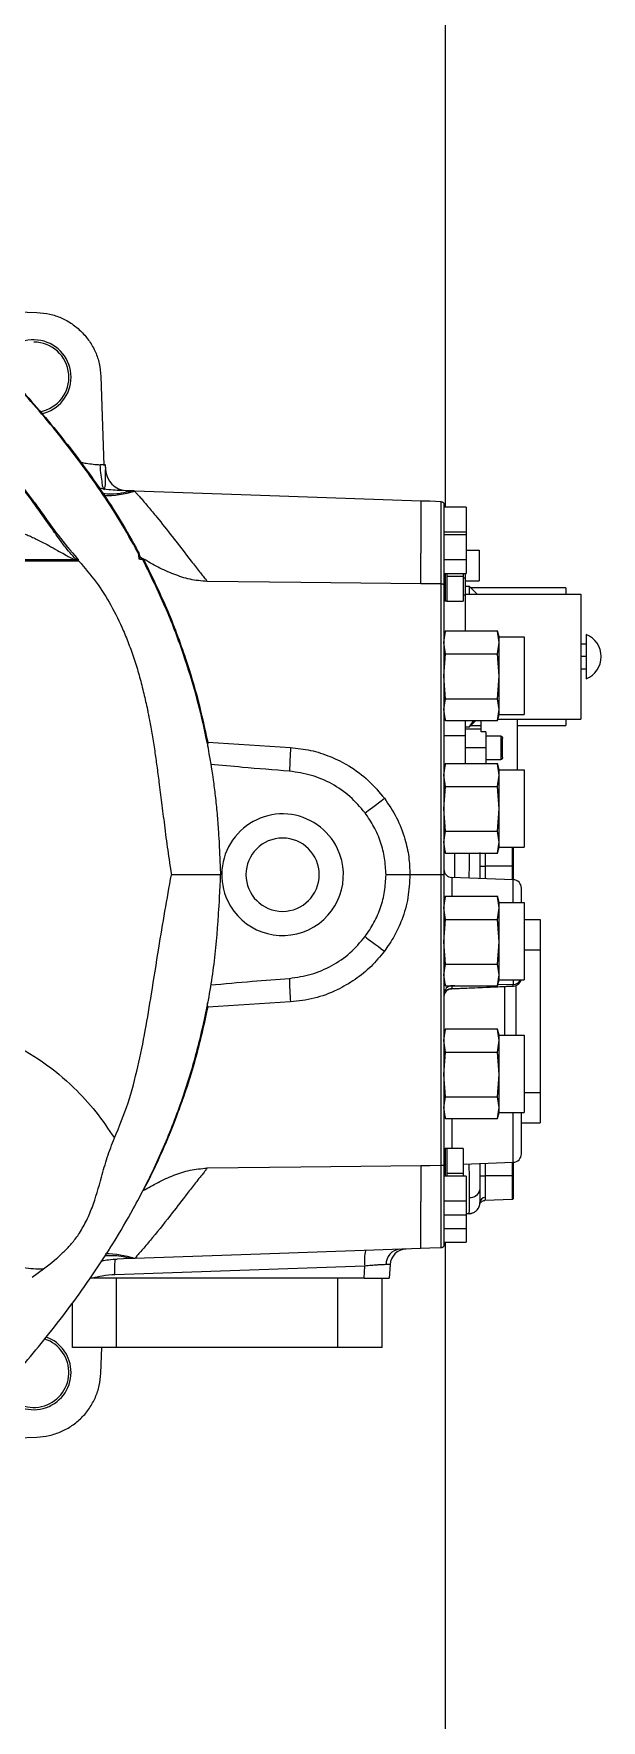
# Model space of a CAD drawing. Header units: millimetres. Extents: x -356 to 237, y 0 to 365.
# Drawn here: x 168.18 to 172.22, y 243.55 to 255.56 of the extents above; entities that cross this region are included whole.
import ezdxf

# ---------------------------------------------------------------- set-up
doc = ezdxf.new("R2010")
doc.units = ezdxf.units.MM

msp = doc.modelspace()

# ---------------------------------------------------------------- linework, layer by layer
at = {"color": 7, "linetype": 'Continuous', "lineweight": 25}
for p, q in [((171.111, 267.567), (171.111, 252.185)), ((167.63, 253.591), (168.205, 253.571)), ((168.692, 252.466), (168.69, 252.49)), ((170.938, 252.228), (170.938, 251.953)), ((171.084, 251.638), (171.084, 252.223)), ((171.103, 252.203), (171.103, 251.632)), ((171.261, 252.185), (171.103, 252.185)), ((171.261, 252.185), (171.261, 252.008)), ((171.103, 252.008), (171.261, 252.008)), ((171.261, 251.988), (171.103, 251.988)), ((171.261, 252.008), (171.261, 251.988)), ((171.261, 251.988), (171.261, 251.811)), ((170.938, 251.953), (170.938, 251.856)), ((171.261, 251.878), (171.355, 251.878)), ((171.355, 251.878), (171.355, 251.661)), ((167.965, 251.811), (168.472, 251.811)), ((168.503, 251.801), (167.965, 251.801)), ((168.472, 251.811), (168.484, 251.811)), ((168.484, 251.811), (168.484, 251.811)), ((168.484, 251.811), (168.484, 251.811)), ((168.484, 251.811), (168.495, 251.811)), ((168.495, 251.811), (168.496, 251.811)), ((168.5, 251.811), (168.496, 251.811)), ((168.957, 251.811), (168.934, 251.811)), ((168.935, 251.833), (168.962, 251.817)), ((170.938, 251.639), (170.938, 251.856)), ((171.103, 251.811), (171.261, 251.811)), ((171.261, 251.811), (171.261, 251.712)), ((171.084, 249.567), (171.084, 251.638)), ((171.103, 251.712), (171.261, 251.712)), ((171.103, 251.632), (171.103, 249.567)), ((171.111, 251.712), (171.111, 251.516)), ((171.123, 251.712), (171.123, 251.693)), ((171.123, 251.693), (171.123, 251.516)), ((171.123, 251.693), (171.241, 251.693)), ((171.241, 251.712), (171.241, 251.693)), ((171.241, 251.693), (171.241, 251.516)), ((171.241, 251.682), (171.257, 251.682)), ((171.257, 251.682), (171.257, 251.712)), ((171.257, 251.561), (171.257, 251.682)), ((171.257, 251.661), (171.355, 251.661)), ((171.123, 251.516), (171.111, 251.516)), ((171.123, 251.516), (171.241, 251.516)), ((171.241, 251.561), (171.257, 251.561)), ((171.284, 251.62), (171.257, 251.62)), ((171.257, 251.565), (172.078, 251.565)), ((171.257, 251.302), (171.257, 251.561)), ((171.339, 251.565), (171.284, 251.62)), ((171.284, 251.565), (171.284, 251.62)), ((171.971, 251.61), (171.294, 251.61)), ((171.971, 251.61), (171.971, 251.565)), ((172.078, 251.565), (172.078, 250.675)), ((171.115, 251.303), (171.103, 251.26)), ((171.103, 251.22), (171.115, 251.302)), ((171.485, 251.302), (171.115, 251.302)), ((171.497, 251.26), (171.485, 251.303)), ((171.497, 251.22), (171.485, 251.302)), ((172.117, 251.12), (172.117, 251.278)), ((171.115, 251.139), (171.103, 251.22)), ((171.485, 251.139), (171.497, 251.22)), ((171.497, 251.22), (171.497, 251.26)), ((171.497, 251.26), (171.674, 251.26)), ((171.497, 250.98), (171.497, 251.22)), ((171.674, 251.26), (171.674, 250.708)), ((172.117, 251.209), (172.078, 251.209)), ((171.103, 250.98), (171.115, 251.139)), ((171.115, 251.139), (171.485, 251.139)), ((171.497, 250.98), (171.485, 251.139)), ((172.117, 251.12), (172.078, 251.12)), ((172.078, 251.032), (172.117, 251.032)), ((172.117, 250.963), (172.117, 251.12)), ((171.115, 250.82), (171.103, 250.98)), ((171.485, 250.82), (171.497, 250.98)), ((171.497, 250.743), (171.497, 250.98)), ((171.103, 250.743), (171.115, 250.82)), ((171.115, 250.82), (171.485, 250.82)), ((171.497, 250.743), (171.485, 250.82)), ((171.115, 250.666), (171.103, 250.743)), ((171.103, 250.708), (171.115, 250.665)), ((171.115, 250.666), (171.485, 250.666)), ((171.257, 250.559), (171.257, 250.666)), ((171.284, 250.62), (171.33, 250.666)), ((171.284, 250.621), (171.315, 250.666)), ((171.369, 250.585), (171.369, 250.666)), ((171.485, 250.666), (171.497, 250.743)), ((171.485, 250.665), (171.497, 250.708)), ((171.488, 250.675), (172.078, 250.675)), ((171.497, 250.708), (171.497, 250.743)), ((171.497, 250.708), (171.674, 250.708)), ((171.625, 250.675), (171.625, 250.315)), ((171.971, 250.675), (171.971, 250.63)), ((171.103, 250.559), (171.257, 250.559)), ((171.257, 250.621), (171.284, 250.621)), ((171.257, 250.62), (171.284, 250.62)), ((171.369, 250.604), (171.257, 250.604)), ((171.257, 250.357), (171.257, 250.559)), ((171.284, 250.62), (171.284, 250.621)), ((171.294, 250.63), (171.369, 250.63)), ((171.402, 250.585), (171.369, 250.585)), ((171.402, 250.585), (171.402, 250.471)), ((171.509, 250.554), (171.402, 250.554)), ((171.509, 250.554), (171.509, 250.387)), ((171.625, 250.63), (171.971, 250.63)), ((169.421, 250.51), (170.01, 250.473)), ((171.402, 250.471), (171.257, 250.471)), ((171.402, 250.471), (171.402, 250.357)), ((171.521, 250.403), (171.521, 250.538)), ((171.115, 250.358), (171.103, 250.315)), ((171.103, 250.276), (171.115, 250.357)), ((171.485, 250.357), (171.115, 250.357)), ((171.402, 250.387), (171.509, 250.387)), ((171.497, 250.315), (171.485, 250.358)), ((171.497, 250.276), (171.485, 250.357)), ((171.497, 250.276), (171.497, 250.315)), ((171.497, 250.315), (171.674, 250.315)), ((171.674, 250.315), (171.674, 249.763)), ((171.115, 250.194), (171.103, 250.276)), ((171.103, 250.035), (171.115, 250.194)), ((171.115, 250.194), (171.485, 250.194)), ((171.485, 250.194), (171.497, 250.276)), ((171.497, 250.035), (171.485, 250.194)), ((171.497, 250.035), (171.497, 250.276)), ((171.115, 249.876), (171.103, 250.035)), ((171.485, 249.876), (171.497, 250.035)), ((171.497, 249.798), (171.497, 250.035)), ((171.103, 249.798), (171.115, 249.876)), ((171.115, 249.876), (171.485, 249.876)), ((171.497, 249.798), (171.485, 249.876)), ((169.503, 249.779), (169.513, 249.567)), ((171.115, 249.721), (171.103, 249.798)), ((171.103, 249.763), (171.115, 249.72)), ((171.115, 249.721), (171.485, 249.721)), ((171.359, 249.726), (171.359, 249.538)), ((171.397, 249.721), (171.397, 249.627)), ((171.485, 249.721), (171.497, 249.798)), ((171.485, 249.72), (171.497, 249.763)), ((171.497, 249.763), (171.497, 249.798)), ((171.497, 249.763), (171.674, 249.763)), ((171.592, 249.627), (171.592, 249.763)), ((171.595, 249.763), (171.595, 249.627)), ((171.359, 249.627), (171.397, 249.627)), ((171.592, 249.627), (171.397, 249.627)), ((171.397, 249.627), (171.397, 249.538)), ((171.595, 249.627), (171.592, 249.627)), ((171.592, 249.532), (171.592, 249.627)), ((171.595, 249.627), (171.595, 249.531)), ((169.513, 249.567), (169.163, 249.567)), ((171.084, 249.567), (170.861, 249.567)), ((171.084, 247.495), (171.084, 249.567)), ((171.103, 249.567), (171.084, 249.567)), ((171.103, 249.567), (171.103, 247.501)), ((171.597, 249.531), (171.16, 249.547)), ((171.16, 249.547), (171.16, 249.412)), ((171.597, 249.37), (171.597, 249.531)), ((171.654, 249.472), (171.654, 249.37)), ((171.115, 249.413), (171.103, 249.37)), ((171.103, 249.331), (171.115, 249.412)), ((171.485, 249.412), (171.115, 249.412)), ((171.497, 249.37), (171.485, 249.413)), ((171.497, 249.331), (171.485, 249.412)), ((171.497, 249.331), (171.497, 249.37)), ((171.497, 249.37), (171.674, 249.37)), ((171.674, 249.37), (171.674, 248.819)), ((171.115, 249.249), (171.103, 249.331)), ((171.103, 249.09), (171.115, 249.249)), ((171.115, 249.249), (171.485, 249.249)), ((171.485, 249.249), (171.497, 249.331)), ((171.497, 249.09), (171.485, 249.249)), ((171.497, 249.09), (171.497, 249.331)), ((171.674, 249.249), (171.788, 249.249)), ((171.788, 249.249), (171.788, 249.033)), ((171.115, 248.931), (171.103, 249.09)), ((171.485, 248.931), (171.497, 249.09)), ((171.497, 248.853), (171.497, 249.09)), ((171.674, 249.033), (171.788, 249.033)), ((171.788, 249.033), (171.788, 248.017)), ((171.103, 248.853), (171.115, 248.931)), ((171.115, 248.931), (171.485, 248.931)), ((171.497, 248.853), (171.485, 248.931)), ((171.115, 248.776), (171.103, 248.853)), ((171.103, 248.819), (171.115, 248.775)), ((171.115, 248.776), (171.485, 248.776)), ((171.157, 248.754), (171.598, 248.773)), ((171.16, 248.776), (171.16, 248.756)), ((171.18, 248.776), (171.16, 248.776)), ((171.16, 248.756), (171.16, 248.755)), ((171.485, 248.776), (171.497, 248.853)), ((171.485, 248.775), (171.497, 248.819)), ((171.597, 248.786), (171.487, 248.783)), ((171.497, 248.819), (171.497, 248.853)), ((171.497, 248.819), (171.674, 248.819)), ((171.536, 248.425), (171.536, 248.773)), ((171.597, 248.775), (171.597, 248.786)), ((171.615, 248.776), (171.615, 248.425)), ((170.01, 248.661), (169.421, 248.623)), ((171.115, 248.469), (171.103, 248.425)), ((171.103, 248.386), (171.115, 248.468)), ((171.115, 248.304), (171.103, 248.386)), ((171.485, 248.468), (171.115, 248.468)), ((171.497, 248.425), (171.485, 248.468)), ((171.497, 248.386), (171.485, 248.468)), ((171.485, 248.304), (171.497, 248.386)), ((171.497, 248.386), (171.497, 248.425)), ((171.497, 248.425), (171.674, 248.425)), ((171.497, 248.145), (171.497, 248.386)), ((171.674, 248.425), (171.674, 247.874)), ((171.103, 248.145), (171.115, 248.304)), ((171.115, 248.304), (171.485, 248.304)), ((171.497, 248.145), (171.485, 248.304)), ((171.115, 247.986), (171.103, 248.145)), ((171.485, 247.986), (171.497, 248.145)), ((171.497, 247.908), (171.497, 248.145)), ((171.103, 247.908), (171.115, 247.986)), ((171.115, 247.831), (171.103, 247.908)), ((171.115, 247.986), (171.485, 247.986)), ((171.497, 247.908), (171.485, 247.986)), ((171.485, 247.831), (171.497, 247.908)), ((171.497, 247.874), (171.497, 247.908)), ((171.674, 248.017), (171.788, 248.017)), ((171.788, 248.017), (171.788, 247.801)), ((171.103, 247.874), (171.115, 247.83)), ((171.115, 247.831), (171.485, 247.831)), ((171.16, 247.831), (171.16, 247.617)), ((171.485, 247.83), (171.497, 247.874)), ((171.497, 247.874), (171.674, 247.874)), ((171.597, 247.519), (171.597, 247.874)), ((171.654, 247.874), (171.654, 247.578)), ((171.654, 247.801), (171.788, 247.801)), ((171.123, 247.617), (171.111, 247.618)), ((171.111, 247.618), (171.111, 247.421)), ((171.241, 247.617), (171.123, 247.617)), ((171.123, 247.617), (171.123, 247.441)), ((171.241, 247.617), (171.241, 247.441)), ((170.938, 247.494), (170.938, 247.252)), ((171.084, 246.91), (171.084, 247.495)), ((171.103, 247.501), (171.103, 246.93)), ((171.261, 247.421), (171.103, 247.421)), ((171.123, 247.441), (171.123, 247.421)), ((171.123, 247.441), (171.241, 247.441)), ((171.241, 247.506), (171.597, 247.519)), ((171.241, 247.441), (171.241, 247.421)), ((171.261, 247.421), (171.261, 247.244)), ((171.359, 247.512), (171.359, 247.324)), ((171.359, 247.423), (171.397, 247.423)), ((171.397, 247.512), (171.397, 247.423)), ((171.397, 247.423), (171.397, 247.267)), ((171.592, 247.423), (171.397, 247.423)), ((171.592, 247.423), (171.592, 247.518)), ((171.592, 247.255), (171.592, 247.423)), ((171.592, 247.423), (171.595, 247.423)), ((171.595, 247.519), (171.595, 247.423)), ((171.595, 247.423), (171.595, 247.259)), ((171.359, 247.324), (171.359, 247.232)), ((170.938, 247.252), (170.938, 247.239)), ((170.938, 246.905), (170.938, 247.239)), ((171.103, 247.244), (171.261, 247.244)), ((171.261, 247.244), (171.261, 247.145)), ((171.592, 247.255), (171.395, 247.248)), ((171.103, 247.145), (171.261, 247.145)), ((171.283, 247.153), (171.261, 247.153)), ((171.261, 247.145), (171.261, 247.047)), ((171.283, 247.153), (171.283, 247.157)), ((171.103, 247.047), (171.261, 247.047)), ((171.103, 246.949), (171.261, 246.949)), ((171.111, 246.949), (171.111, 231.567)), ((171.261, 247.047), (171.261, 246.949)), ((168.298, 246.796), (168.327, 246.82)), ((168.327, 246.82), (168.343, 246.833)), ((168.171, 246.702), (168.252, 246.76)), ((168.252, 246.76), (168.298, 246.796)), ((170.539, 246.78), (168.76, 246.718)), ((170.534, 246.693), (170.539, 246.78)), ((170.719, 246.79), (170.714, 246.693)), ((168.6, 246.693), (168.584, 246.693)), ((170.534, 246.693), (168.6, 246.693)), ((168.772, 246.201), (168.772, 246.693)), ((170.347, 246.201), (170.347, 246.693)), ((170.534, 246.693), (170.714, 246.693)), ((170.662, 246.201), (170.662, 246.693)), ((168.458, 246.201), (168.458, 246.515)), ((168.772, 246.201), (168.458, 246.201)), ((168.66, 246.017), (168.666, 246.201)), ((170.347, 246.201), (168.772, 246.201)), ((170.662, 246.201), (170.347, 246.201)), ((167.711, 245.545), (168.205, 245.562))]:
    msp.add_line(p, q, dxfattribs=at)
at = {"color": 7, "linetype": 'Continuous', "lineweight": 25, "flags": 128}
for points in [[(168.66, 253.116), (168.672, 252.762), (168.682, 252.484)], [(170.938, 252.228), (169.797, 252.268), (168.901, 252.299)], [(171.084, 252.223), (171.002, 252.226), (170.938, 252.228)], [(168.926, 251.867), (168.927, 251.867), (168.927, 251.867), (168.926, 251.867), (168.926, 251.866), (168.925, 251.866), (168.925, 251.866), (168.924, 251.865), (168.923, 251.864)], [(168.492, 251.819), (168.496, 251.815), (168.5, 251.811)], [(170.938, 251.639), (170.085, 251.648), (169.415, 251.655)], [(171.084, 251.638), (171.002, 251.639), (170.938, 251.639)], [(169.421, 250.51), (169.419, 250.487), (169.419, 250.48)], [(170.542, 250.007), (170.552, 250.015), (170.564, 250.024), (170.579, 250.036), (170.597, 250.049), (170.616, 250.063), (170.636, 250.078), (170.657, 250.094), (170.679, 250.111)], [(170.542, 249.126), (170.552, 249.118), (170.564, 249.109), (170.579, 249.097), (170.597, 249.085), (170.616, 249.07), (170.636, 249.055), (170.657, 249.039), (170.679, 249.023)], [(171.16, 248.756), (171.405, 248.766), (171.597, 248.775)], [(171.597, 248.775), (171.598, 248.773), (171.598, 248.773)], [(169.421, 248.623), (169.419, 248.646), (169.419, 248.653)], [(170.938, 247.494), (170.085, 247.485), (169.415, 247.478)], [(171.084, 247.495), (171.002, 247.494), (170.938, 247.494)], [(171.283, 247.153), (171.298, 247.155), (171.302, 247.156)], [(168.877, 246.833), (168.821, 246.831), (168.777, 246.83)], [(168.901, 246.834), (168.888, 246.833), (168.877, 246.833)], [(170.938, 246.905), (169.797, 246.865), (168.901, 246.834)], [(168.915, 246.852), (168.908, 246.842), (168.901, 246.834)], [(171.084, 246.91), (171.002, 246.907), (170.938, 246.905)]]:
    msp.add_lwpolyline(points, dxfattribs=at)
at = {"color": 7, "linetype": 'Continuous', "lineweight": 25}
for centre, radius, start, end in [((168.182, 253.11), 0.266, 0.0005, 158.1745), ((168.182, 253.11), 0.25, 280.3993, 90.0009), ((168.182, 253.11), 0.266, 282.1662, 0.002), ((168.85, 252.459), 0.157, 181.9325, 267.9452), ((168.689, 252.982), 0.715, 269.1762, 287.3011), ((168.43, 251.866), 0.0771, 314.3413, 322.7399), ((168.929, 251.83), 0.00849, 33.7283, 79.5902), ((168.934, 251.833), 0.00315, 341.6968, 26.0066), ((171.111, 251.508), 0.00786, 91.9744, 180.0431), ((172.053, 251.12), 0.17, 291.9596, 68.0404), ((173.246, 250.248), 3.243, 176.0323, 179.015), ((169.954, 249.567), 0.433, 25.196, 205.197), ((169.954, 249.567), 0.261, 90.0003, 269.9997), ((169.954, 249.567), 0.261, 270.0004, 89.9996), ((169.954, 249.567), 0.433, 205.1971, 25.1958), ((171.162, 249.606), 0.0591, 180.0017, 268.0005), ((171.595, 249.472), 0.0591, 0.0017, 88.0005), ((173.245, 248.885), 3.243, 180.9848, 183.9678), ((171.161, 248.718), 0.058, 90.9748, 179.0394), ((171.161, 248.698), 0.058, 90.9702, 179.0392), ((171.258, 248.813), 0.341, 355.5421, 1.0235), ((171.596, 248.845), 0.0591, 271.4758, 333.3362), ((171.596, 248.833), 0.0587, 271.3512, 345.5902), ((171.595, 248.832), 0.0591, 272.4135, 347.3357), ((171.111, 247.625), 0.00786, 179.9228, 268.0255), ((171.595, 247.578), 0.0591, 272.0073, 359.9951), ((171.291, 247.337), 0.069, 264.0833, 349.1282), ((171.28, 247.232), 0.0787, 319.8351, 359.9982), ((171.396, 247.23), 0.0372, 88.7025, 176.6381), ((171.591, 247.259), 0.00394, 272.0823, 359.9327), ((168.687, 246.145), 0.722, 72.745, 89.4707), ((170.875, 246.818), 0.338, 167.5117, 186.4858), ((170.8, 246.792), 0.109, 96.1694, 180.8163), ((170.837, 246.783), 0.118, 92.0012, 177.0003), ((168.233, 247.614), 0.854, 261.6155, 271.2632), ((168.182, 246.023), 0.25, 208.5405, 71.8272), ((168.182, 246.023), 0.266, 0.0007, 70.5502), ((168.182, 246.023), 0.266, 209.742, 359.9993)]:
    msp.add_arc(centre, radius, start, end, dxfattribs=at)
for points, knots in [([(168.205, 253.571), (168.236, 253.568), (168.295, 253.563), (168.379, 253.534), (168.456, 253.492), (168.524, 253.435), (168.581, 253.367), (168.623, 253.29), (168.652, 253.206), (168.657, 253.147), (168.66, 253.116)], [0, 0, 0, 0, 0.130225, 0.249973, 0.376208, 0.499818, 0.623705, 0.749581, 0.870202, 1, 1, 1, 1]), ([(168.923, 251.864), (168.881, 251.939), (168.798, 252.088), (168.659, 252.301), (168.512, 252.507), (168.36, 252.704), (168.203, 252.892), (168.096, 253.012), (168.043, 253.071)], [0, 0, 0, 0, 0.1712355, 0.3416786, 0.5103778, 0.6770929, 0.8416644, 1, 1, 1, 1]), ([(168.047, 253.071), (168.1, 253.012), (168.208, 252.892), (168.365, 252.704), (168.518, 252.507), (168.664, 252.302), (168.802, 252.089), (168.885, 251.941), (168.926, 251.867)], [0, 0, 0, 0, 0.159041, 0.323914, 0.490842, 0.659626, 0.829451, 1, 1, 1, 1]), ([(168.519, 252.503), (168.531, 252.501), (168.576, 252.493), (168.622, 252.489), (168.655, 252.486)], [0, 0, 0, 0, 0.274364, 1, 1, 1, 1]), ([(168.684, 252.307), (168.682, 252.311), (168.673, 252.326), (168.67, 252.362), (168.661, 252.417), (168.657, 252.461), (168.655, 252.486)], [0, 0, 0, 0, 0.077496, 0.277221, 0.590305, 1, 1, 1, 1]), ([(168.691, 252.484), (168.69, 252.484), (168.687, 252.484), (168.683, 252.484), (168.677, 252.485), (168.67, 252.485), (168.663, 252.486), (168.658, 252.486), (168.655, 252.486)], [0, 0, 0, 0, 0.041397, 0.228909, 0.381379, 0.562642, 0.774029, 1, 1, 1, 1]), ([(168.691, 252.484), (168.691, 252.478), (168.692, 252.468), (168.693, 252.458), (168.693, 252.453)], [0, 0, 0, 0, 0.566725, 1, 1, 1, 1]), ([(168.01, 252.427), (168.027, 252.41), (168.064, 252.373), (168.118, 252.308), (168.175, 252.234), (168.255, 252.125), (168.353, 251.981), (168.445, 251.873), (168.492, 251.819)], [0, 0, 0, 0, 0.0919, 0.202674, 0.32518, 0.454142, 0.724342, 1, 1, 1, 1]), ([(168.484, 251.811), (168.465, 251.832), (168.427, 251.873), (168.374, 251.942), (168.325, 252.012), (168.276, 252.081), (168.232, 252.144), (168.191, 252.202), (168.153, 252.255), (168.109, 252.312), (168.063, 252.368), (168.026, 252.405), (168.01, 252.421)], [0, 0, 0, 0, 0.110585, 0.218077, 0.336067, 0.441941, 0.545901, 0.63459, 0.717937, 0.796731, 0.913133, 1, 1, 1, 1]), ([(168.684, 252.307), (168.686, 252.312), (168.692, 252.33), (168.694, 252.38), (168.693, 252.423), (168.693, 252.453)], [0, 0, 0, 0, 0.115961, 0.389041, 1, 1, 1, 1]), ([(168.777, 252.304), (168.757, 252.305), (168.714, 252.307), (168.671, 252.315), (168.649, 252.32)], [0, 0, 0, 0, 0.481221, 1, 1, 1, 1]), ([(168.675, 252.282), (168.696, 252.281), (168.764, 252.274), (168.831, 252.29), (168.877, 252.3)], [0, 0, 0, 0, 0.308467, 1, 1, 1, 1]), ([(168.877, 252.3), (168.859, 252.301), (168.832, 252.302), (168.802, 252.303), (168.789, 252.303), (168.783, 252.304), (168.78, 252.304), (168.779, 252.304), (168.778, 252.304), (168.778, 252.304), (168.777, 252.304), (168.777, 252.304)], [0, 0, 0, 0, 0.559841, 0.797052, 0.902937, 0.952594, 0.976531, 0.988359, 0.994179, 0.997088, 1, 1, 1, 1]), ([(168.901, 252.299), (168.897, 252.3), (168.889, 252.3), (168.881, 252.3), (168.877, 252.3)], [0, 0, 0, 0, 0.559734, 1, 1, 1, 1]), ([(168.901, 252.299), (168.904, 252.296), (168.909, 252.29), (168.913, 252.284), (168.915, 252.281)], [0, 0, 0, 0, 0.560121, 1, 1, 1, 1]), ([(168.915, 252.281), (168.918, 252.278), (168.923, 252.273), (168.931, 252.264), (168.944, 252.25), (168.966, 252.224), (169.005, 252.178), (169.075, 252.094), (169.178, 251.963), (169.278, 251.833), (169.351, 251.739), (169.383, 251.699), (169.397, 251.682), (169.403, 251.674), (169.406, 251.671), (169.408, 251.669), (169.408, 251.668)], [0, 0, 0, 0, 0.015058, 0.02693, 0.048224, 0.086493, 0.155461, 0.280043, 0.504624, 0.787265, 0.907934, 0.959842, 0.982392, 0.992255, 0.996582, 1, 1, 1, 1]), ([(171.084, 252.223), (171.085, 252.223), (171.088, 252.223), (171.092, 252.222), (171.095, 252.22), (171.099, 252.217), (171.101, 252.213), (171.103, 252.208), (171.103, 252.205), (171.103, 252.203)], [0, 0, 0, 0, 0.121756, 0.247518, 0.376897, 0.51012, 0.715877, 0.848193, 1, 1, 1, 1]), ([(168.05, 252.008), (168.058, 252.007), (168.076, 252.006), (168.105, 251.998), (168.135, 251.987), (168.167, 251.973), (168.201, 251.957), (168.242, 251.936), (168.293, 251.909), (168.347, 251.879), (168.408, 251.845), (168.448, 251.823), (168.472, 251.811)], [0, 0, 0, 0, 0.051704, 0.114243, 0.189226, 0.259247, 0.339466, 0.430363, 0.555855, 0.705585, 0.829981, 1, 1, 1, 1]), ([(168.931, 251.838), (168.93, 251.843), (168.929, 251.852), (168.925, 251.86), (168.923, 251.864)], [0, 0, 0, 0, 0.489402, 1, 1, 1, 1]), ([(168.926, 251.867), (168.929, 251.861), (168.934, 251.85), (168.936, 251.838), (168.937, 251.832)], [0, 0, 0, 0, 0.510495, 1, 1, 1, 1]), ([(168.484, 251.811), (168.484, 251.811), (168.484, 251.811), (168.484, 251.811), (168.484, 251.811)], [0, 0, 0, 0, 0.565942, 1, 1, 1, 1]), ([(168.496, 251.811), (168.497, 251.809), (168.5, 251.806), (168.502, 251.803), (168.503, 251.801)], [0, 0, 0, 0, 0.560109, 1, 1, 1, 1]), ([(168.503, 251.801), (168.545, 251.752), (168.63, 251.653), (168.735, 251.486), (168.81, 251.333), (168.864, 251.199), (168.903, 251.088), (168.937, 250.974), (168.966, 250.858), (168.983, 250.781), (168.992, 250.742), (168.992, 250.742), (168.992, 250.742), (168.992, 250.741), (168.992, 250.74), (168.992, 250.738), (168.993, 250.735), (168.994, 250.73), (168.996, 250.719), (169, 250.698), (169.007, 250.663), (169.016, 250.616), (169.025, 250.562), (169.035, 250.506), (169.046, 250.432), (169.059, 250.339), (169.075, 250.216), (169.093, 250.076), (169.113, 249.914), (169.135, 249.743), (169.153, 249.625), (169.163, 249.567)], [0, 0, 0, 0, 0.082291, 0.164741, 0.248952, 0.297344, 0.347659, 0.398021, 0.448296, 0.498485, 0.498564, 0.498625, 0.498734, 0.49893, 0.499285, 0.49992, 0.501074, 0.50319, 0.50715, 0.514797, 0.530298, 0.552592, 0.575732, 0.599719, 0.624554, 0.67017, 0.718709, 0.781123, 0.848867, 0.925259, 1, 1, 1, 1]), ([(168.934, 251.811), (168.933, 251.816), (168.932, 251.825), (168.931, 251.834), (168.931, 251.838)], [0, 0, 0, 0, 0.560108, 1, 1, 1, 1]), ([(168.939, 251.811), (168.939, 251.814), (168.938, 251.822), (168.937, 251.83), (168.936, 251.835)], [0, 0, 0, 0, 0.366601, 1, 1, 1, 1]), ([(168.957, 251.811), (169.012, 251.7), (169.119, 251.483), (169.245, 251.152), (169.341, 250.839), (169.412, 250.538), (169.452, 250.304), (169.475, 250.125), (169.488, 250.001), (169.497, 249.885), (169.501, 249.81), (169.503, 249.779)], [0, 0, 0, 0, 0.174892, 0.341601, 0.500178, 0.638103, 0.779743, 0.834739, 0.894235, 0.955734, 1, 1, 1, 1]), ([(169.415, 251.655), (169.375, 251.659), (169.294, 251.666), (169.178, 251.706), (169.066, 251.755), (168.996, 251.796), (168.962, 251.817)], [0, 0, 0, 0, 0.2502945, 0.4999734, 0.7509156, 1, 1, 1, 1]), ([(168.962, 251.817), (169.019, 251.7), (169.133, 251.468), (169.259, 251.128), (169.356, 250.809), (169.399, 250.61), (169.421, 250.51)], [0, 0, 0, 0, 0.27969, 0.560078, 0.780314, 1, 1, 1, 1]), ([(169.408, 251.668), (169.408, 251.668), (169.408, 251.668), (169.408, 251.668), (169.408, 251.668), (169.408, 251.668), (169.408, 251.668), (169.409, 251.668), (169.409, 251.667), (169.409, 251.667), (169.41, 251.666), (169.411, 251.664), (169.413, 251.66), (169.414, 251.657), (169.415, 251.655)], [0, 0, 0, 0, 0.002025, 0.00344, 0.005441, 0.009685, 0.017612, 0.031195, 0.055244, 0.098543, 0.175783, 0.313581, 0.560026, 1, 1, 1, 1]), ([(171.084, 251.638), (171.087, 251.638), (171.09, 251.638), (171.095, 251.637), (171.098, 251.636), (171.102, 251.635), (171.103, 251.633), (171.103, 251.632)], [0, 0, 0, 0, 0.348526, 0.513201, 0.662645, 0.876366, 1, 1, 1, 1]), ([(171.509, 250.554), (171.51, 250.554), (171.511, 250.554), (171.514, 250.553), (171.516, 250.551), (171.518, 250.548), (171.52, 250.544), (171.52, 250.54), (171.521, 250.538)], [0, 0, 0, 0, 0.119955, 0.237651, 0.36242, 0.501943, 0.738677, 1, 1, 1, 1]), ([(170.01, 250.473), (170.058, 250.467), (170.155, 250.457), (170.295, 250.411), (170.436, 250.341), (170.569, 250.242), (170.643, 250.154), (170.679, 250.111)], [0, 0, 0, 0, 0.183737, 0.371538, 0.561034, 0.783058, 1, 1, 1, 1]), ([(170.003, 250.304), (169.891, 250.313), (169.704, 250.328), (169.517, 250.345), (169.441, 250.351)], [0, 0, 0, 0, 0.596809, 1, 1, 1, 1]), ([(170.542, 250.007), (170.507, 250.048), (170.439, 250.128), (170.307, 250.218), (170.161, 250.281), (170.056, 250.296), (170.003, 250.304)], [0, 0, 0, 0, 0.2498006, 0.4998114, 0.7487381, 1, 1, 1, 1]), ([(171.521, 250.403), (171.52, 250.401), (171.52, 250.397), (171.518, 250.393), (171.516, 250.39), (171.514, 250.388), (171.511, 250.387), (171.51, 250.387), (171.509, 250.387)], [0, 0, 0, 0, 0.257758, 0.498093, 0.624449, 0.748715, 0.874905, 1, 1, 1, 1]), ([(170.679, 250.111), (170.71, 250.066), (170.771, 249.975), (170.825, 249.832), (170.856, 249.695), (170.859, 249.609), (170.861, 249.567)], [0, 0, 0, 0, 0.278402, 0.560382, 0.781596, 1, 1, 1, 1]), ([(170.691, 249.567), (170.688, 249.606), (170.684, 249.685), (170.654, 249.8), (170.608, 249.91), (170.564, 249.975), (170.542, 250.007)], [0, 0, 0, 0, 0.249987, 0.49997, 0.750396, 1, 1, 1, 1]), ([(171.178, 249.721), (171.178, 249.701), (171.178, 249.656), (171.179, 249.598), (171.179, 249.56), (171.179, 249.546)], [0, 0, 0, 0, 0.340387, 0.766947, 1, 1, 1, 1]), ([(171.283, 249.542), (171.283, 249.556), (171.284, 249.594), (171.284, 249.654), (171.284, 249.7), (171.284, 249.721)], [0, 0, 0, 0, 0.228196, 0.645899, 1, 1, 1, 1]), ([(168.757, 247.692), (168.791, 247.774), (168.859, 247.939), (168.925, 248.198), (168.978, 248.458), (169.024, 248.74), (169.069, 249.023), (169.115, 249.306), (169.147, 249.48), (169.163, 249.567)], [0, 0, 0, 0, 0.139512, 0.278241, 0.415303, 0.552631, 0.724064, 0.863164, 1, 1, 1, 1]), ([(169.503, 249.355), (169.504, 249.372), (169.505, 249.408), (169.509, 249.478), (169.512, 249.531), (169.513, 249.567)], [0, 0, 0, 0, 0.250002, 0.499991, 1, 1, 1, 1]), ([(170.542, 249.126), (170.564, 249.159), (170.608, 249.224), (170.654, 249.333), (170.684, 249.448), (170.688, 249.527), (170.691, 249.567)], [0, 0, 0, 0, 0.249442, 0.499355, 0.748479, 1, 1, 1, 1]), ([(170.861, 249.567), (170.858, 249.512), (170.852, 249.403), (170.81, 249.256), (170.752, 249.128), (170.704, 249.058), (170.679, 249.023)], [0, 0, 0, 0, 0.278406, 0.560384, 0.781596, 1, 1, 1, 1]), ([(170.861, 249.567), (170.843, 249.567), (170.81, 249.567), (170.764, 249.567), (170.724, 249.567), (170.701, 249.567), (170.691, 249.567)], [0, 0, 0, 0, 0.310628, 0.590639, 0.813932, 1, 1, 1, 1]), ([(169.501, 249.33), (169.502, 249.334), (169.502, 249.342), (169.502, 249.35), (169.503, 249.355)], [0, 0, 0, 0, 0.500009, 1, 1, 1, 1]), ([(167.816, 245.715), (167.827, 245.731), (167.851, 245.766), (167.894, 245.82), (167.946, 245.884), (168.029, 245.982), (168.146, 246.12), (168.295, 246.302), (168.45, 246.502), (168.604, 246.718), (168.753, 246.947), (168.908, 247.213), (169.063, 247.517), (169.206, 247.862), (169.323, 248.217), (169.412, 248.582), (169.475, 248.953), (169.493, 249.204), (169.501, 249.33)], [0, 0, 0, 0, 0.013893, 0.031122, 0.051327, 0.074105, 0.126205, 0.184391, 0.24733, 0.312791, 0.379719, 0.447962, 0.539841, 0.631313, 0.722809, 0.814933, 0.907459, 1, 1, 1, 1]), ([(170.003, 248.829), (170.055, 248.837), (170.16, 248.852), (170.307, 248.916), (170.439, 249.005), (170.507, 249.086), (170.542, 249.126)], [0, 0, 0, 0, 0.249783, 0.50036, 0.749675, 1, 1, 1, 1]), ([(170.679, 249.023), (170.649, 248.985), (170.587, 248.91), (170.472, 248.818), (170.336, 248.739), (170.181, 248.681), (170.067, 248.667), (170.01, 248.661)], [0, 0, 0, 0, 0.183729, 0.371529, 0.561031, 0.783058, 1, 1, 1, 1]), ([(169.44, 248.782), (169.54, 248.791), (169.727, 248.807), (169.915, 248.822), (170.003, 248.829)], [0, 0, 0, 0, 0.529974, 1, 1, 1, 1]), ([(171.107, 248.721), (171.108, 248.722), (171.11, 248.723), (171.112, 248.727), (171.116, 248.732), (171.12, 248.737), (171.124, 248.742), (171.128, 248.746), (171.131, 248.747), (171.132, 248.748)], [0, 0, 0, 0, 0.0673, 0.204323, 0.377319, 0.557148, 0.73078, 0.894775, 1, 1, 1, 1]), ([(171.132, 248.748), (171.133, 248.748), (171.135, 248.749), (171.144, 248.753), (171.153, 248.754), (171.16, 248.754)], [0, 0, 0, 0, 0.065522, 0.260913, 1, 1, 1, 1]), ([(169.421, 248.623), (169.393, 248.496), (169.336, 248.243), (169.222, 247.9), (169.098, 247.59), (169.007, 247.408), (168.962, 247.317)], [0, 0, 0, 0, 0.279688, 0.560074, 0.780311, 1, 1, 1, 1]), ([(167.996, 248.384), (168.08, 248.337), (168.25, 248.243), (168.457, 248.067), (168.628, 247.883), (168.714, 247.755), (168.757, 247.692)], [0, 0, 0, 0, 0.27832, 0.557551, 0.779284, 1, 1, 1, 1]), ([(168.665, 247.414), (168.678, 247.461), (168.703, 247.555), (168.739, 247.646), (168.757, 247.692)], [0, 0, 0, 0, 0.497322, 1, 1, 1, 1]), ([(169.408, 247.465), (169.408, 247.464), (169.406, 247.462), (169.404, 247.46), (169.4, 247.455), (169.394, 247.447), (169.382, 247.433), (169.362, 247.408), (169.325, 247.361), (169.259, 247.276), (169.159, 247.145), (169.056, 247.015), (168.977, 246.922), (168.943, 246.883), (168.926, 246.864), (168.919, 246.856), (168.915, 246.852)], [0, 0, 0, 0, 0.004553, 0.008117, 0.014488, 0.025902, 0.04641, 0.083395, 0.150433, 0.272577, 0.495384, 0.780809, 0.904558, 0.958268, 0.981697, 1, 1, 1, 1]), ([(168.962, 247.317), (168.997, 247.337), (169.066, 247.378), (169.178, 247.428), (169.294, 247.467), (169.375, 247.474), (169.415, 247.478)], [0, 0, 0, 0, 0.2498173, 0.5001306, 0.7501797, 1, 1, 1, 1]), ([(169.415, 247.478), (169.414, 247.476), (169.412, 247.471), (169.409, 247.467), (169.408, 247.465)], [0, 0, 0, 0, 0.559855, 1, 1, 1, 1]), ([(171.103, 247.501), (171.103, 247.501), (171.103, 247.5), (171.101, 247.498), (171.098, 247.497), (171.095, 247.496), (171.09, 247.496), (171.087, 247.495), (171.084, 247.495)], [0, 0, 0, 0, 0.069291, 0.152935, 0.339233, 0.488206, 0.652459, 1, 1, 1, 1]), ([(171.284, 247.269), (171.284, 247.288), (171.284, 247.329), (171.284, 247.395), (171.284, 247.456), (171.283, 247.494), (171.283, 247.508)], [0, 0, 0, 0, 0.238348, 0.517527, 0.829549, 1, 1, 1, 1]), ([(168.501, 247.004), (168.519, 247.034), (168.556, 247.095), (168.614, 247.232), (168.644, 247.34), (168.665, 247.414)], [0, 0, 0, 0, 0.235656, 0.484179, 1, 1, 1, 1]), ([(171.283, 247.157), (171.283, 247.159), (171.284, 247.168), (171.284, 247.189), (171.284, 247.225), (171.284, 247.253), (171.284, 247.269)], [0, 0, 0, 0, 0.038515, 0.248755, 0.576495, 1, 1, 1, 1]), ([(171.283, 247.155), (171.29, 247.156), (171.305, 247.157), (171.326, 247.167), (171.343, 247.182), (171.35, 247.197), (171.354, 247.204)], [0, 0, 0, 0, 0.2344235, 0.484911, 0.7434762, 1, 1, 1, 1]), ([(171.358, 247.216), (171.359, 247.22), (171.361, 247.229), (171.37, 247.239), (171.382, 247.246), (171.39, 247.247), (171.395, 247.248)], [0, 0, 0, 0, 0.242881, 0.499984, 0.757147, 1, 1, 1, 1]), ([(171.397, 247.267), (171.397, 247.264), (171.397, 247.261), (171.397, 247.258), (171.396, 247.256), (171.396, 247.252), (171.395, 247.249), (171.395, 247.248)], [0, 0, 0, 0, 0.428903, 0.442725, 0.534856, 0.741586, 1, 1, 1, 1]), ([(168.343, 246.833), (168.362, 246.85), (168.4, 246.884), (168.454, 246.94), (168.485, 246.982), (168.501, 247.004)], [0, 0, 0, 0, 0.322772, 0.649401, 1, 1, 1, 1]), ([(168.666, 246.816), (168.682, 246.82), (168.719, 246.827), (168.757, 246.829), (168.777, 246.83)], [0, 0, 0, 0, 0.4475917, 1, 1, 1, 1]), ([(168.877, 246.833), (168.838, 246.842), (168.776, 246.856), (168.712, 246.853), (168.689, 246.853)], [0, 0, 0, 0, 0.633064, 1, 1, 1, 1]), ([(168.76, 246.718), (168.76, 246.732), (168.759, 246.758), (168.759, 246.793), (168.761, 246.813), (168.762, 246.821)], [0, 0, 0, 0, 0.417432, 0.766922, 1, 1, 1, 1]), ([(171.103, 246.93), (171.103, 246.928), (171.103, 246.925), (171.101, 246.921), (171.099, 246.917), (171.095, 246.914), (171.092, 246.912), (171.088, 246.91), (171.085, 246.91), (171.084, 246.91)], [0, 0, 0, 0, 0.151802, 0.284115, 0.489866, 0.623085, 0.752461, 0.878267, 1, 1, 1, 1]), ([(168.76, 246.718), (168.73, 246.716), (168.676, 246.712), (168.623, 246.699), (168.6, 246.693)], [0, 0, 0, 0, 0.559778, 1, 1, 1, 1]), ([(170.691, 246.79), (170.682, 246.79), (170.66, 246.789), (170.625, 246.787), (170.584, 246.784), (170.555, 246.781), (170.539, 246.78)], [0, 0, 0, 0, 0.18407, 0.423937, 0.690495, 1, 1, 1, 1]), ([(170.719, 246.79), (170.717, 246.79), (170.708, 246.791), (170.698, 246.791), (170.691, 246.79)], [0, 0, 0, 0, 0.261308, 1, 1, 1, 1]), ([(168.205, 245.562), (168.235, 245.565), (168.293, 245.57), (168.378, 245.599), (168.456, 245.641), (168.524, 245.698), (168.581, 245.766), (168.623, 245.844), (168.652, 245.928), (168.657, 245.987), (168.66, 246.017)], [0, 0, 0, 0, 0.124838, 0.249971, 0.374554, 0.499819, 0.624308, 0.749574, 0.874166, 1, 1, 1, 1])]:
    msp.add_open_spline(points, degree=3, knots=knots, dxfattribs=at)

doc.saveas('drawing.dxf')
